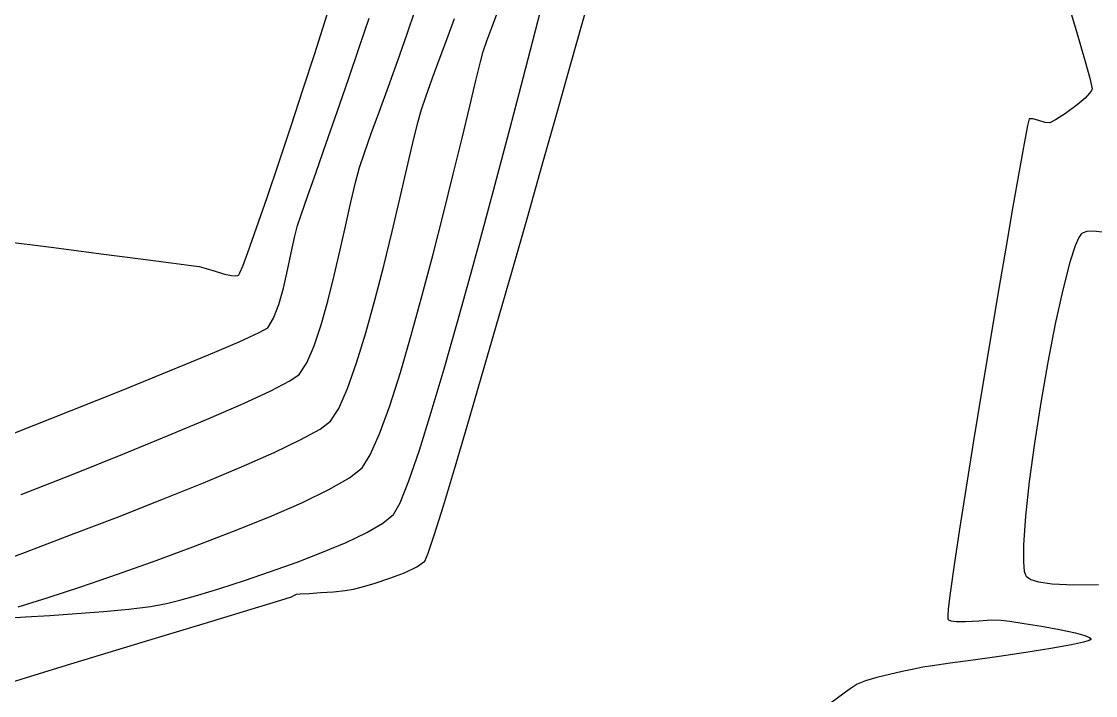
# Model space of a CAD drawing. Header units: metres. Extents: x 708868 to 711043, y 5411316 to 5413138.
# Drawn here: x 709954.3 to 710010.5, y 5411877.2 to 5411912.5 of the extents above; entities that cross this region are included whole.
import ezdxf

# ---------------------------------------------------------------- set-up
doc = ezdxf.new("R2010")
doc.units = ezdxf.units.M
for name, color, linetype in [('Rionegro 2010_Contours', 7, 'Continuous'), ('Rionegro 2014_Contours', 7, 'Continuous'), ('Rionegro 2018_Contours', 7, 'Continuous')]:
    doc.layers.add(name, color=color, linetype=linetype)

msp = doc.modelspace()

# ---------------------------------------------------------------- linework, layer by layer
at = {"layer": 'Rionegro 2010_Contours'}
for points in [[(709952.113, 5411877.406, 233), (709956.655, 5411878.788, 233), (709960.606, 5411879.992, 233), (709963.864, 5411880.984, 233), (709966.322, 5411881.733, 233), (709967.877, 5411882.207, 233), (709968.424, 5411882.375, 233), (709968.56, 5411882.446, 233), (709968.697, 5411882.513, 233), (709968.894, 5411882.528, 233), (709969.355, 5411882.555, 233), (709969.971, 5411882.595, 233), (709970.636, 5411882.645, 233), (709971.242, 5411882.706, 233), (709971.681, 5411882.777, 233), (709972.143, 5411882.897, 233), (709972.814, 5411883.093, 233), (709973.585, 5411883.346, 233), (709974.349, 5411883.635, 233), (709974.994, 5411883.94, 233), (709975.413, 5411884.243, 233), (709975.592, 5411884.662, 233), (709975.925, 5411885.656, 233), (709976.391, 5411887.149, 233), (709976.968, 5411889.064, 233), (709977.636, 5411891.322, 233), (709978.372, 5411893.847, 233), (709979.156, 5411896.56, 233), (709979.967, 5411899.384, 233), (709980.783, 5411902.242, 233), (709981.584, 5411905.056, 233), (709982.347, 5411907.749, 233), (709983.051, 5411910.242, 233), (709983.677, 5411912.459, 233), (709984.201, 5411914.322, 233)], [(710008.96, 5411913.982, 233), (710009.551, 5411911.986, 233), (710009.999, 5411910.425, 233), (710010.235, 5411909.549, 233), (710010.333, 5411909.139, 233), (710010.357, 5411908.993, 233), (710010.355, 5411908.961, 233), (710010.329, 5411908.898, 233), (710010.233, 5411908.755, 233), (710010, 5411908.507, 233), (710009.574, 5411908.143, 233), (710008.973, 5411907.702, 233), (710008.444, 5411907.358, 233), (710008.146, 5411907.203, 233), (710007.906, 5411907.228, 233), (710007.577, 5411907.326, 233), (710007.263, 5411907.416, 233), (710007.066, 5411907.416, 233), (710006.984, 5411907.069, 233), (710006.805, 5411906.128, 233), (710006.544, 5411904.683, 233), (710006.218, 5411902.826, 233), (710005.842, 5411900.648, 233), (710005.432, 5411898.239, 233), (710005.003, 5411895.691, 233), (710004.572, 5411893.094, 233), (710004.154, 5411890.54, 233), (710003.765, 5411888.12, 233), (710003.421, 5411885.925, 233), (710003.137, 5411884.045, 233), (710002.93, 5411882.572, 233), (710002.829, 5411881.747, 233), (710002.798, 5411881.365, 233), (710002.799, 5411881.235, 233), (710002.807, 5411881.209, 233), (710002.846, 5411881.175, 233), (710002.967, 5411881.123, 233), (710003.24, 5411881.082, 233), (710003.725, 5411881.078, 233), (710004.425, 5411881.118, 233), (710005.096, 5411881.162, 233), (710005.597, 5411881.16, 233), (710006.051, 5411881.1, 233), (710006.8, 5411880.987, 233), (710007.711, 5411880.838, 233), (710008.651, 5411880.666, 233), (710009.486, 5411880.485, 233), (710009.99, 5411880.344, 233), (710010.226, 5411880.245, 233), (710010.301, 5411880.184, 233), (710010.311, 5411880.155, 233), (710010.298, 5411880.133, 233), (710010.207, 5411880.082, 233), (710009.916, 5411879.993, 233), (710009.285, 5411879.856, 233), (710008.195, 5411879.664, 233), (710006.888, 5411879.46, 233), (710005.49, 5411879.256, 233), (710004.127, 5411879.064, 233), (710002.924, 5411878.897, 233), (710002.007, 5411878.765, 233), (710001.501, 5411878.683, 233), (710001.026, 5411878.585, 233), (710000.419, 5411878.458, 233), (709999.748, 5411878.31, 233), (709999.084, 5411878.146, 233), (709998.496, 5411877.976, 233), (709998.052, 5411877.805, 233), (709997.646, 5411877.526, 233), (709996.721, 5411876.844, 233)], [(709953.176, 5411901.032, 239), (709955.978, 5411900.67, 239), (709958.455, 5411900.35, 239), (709960.531, 5411900.08, 239), (709962.13, 5411899.872, 239), (709963.176, 5411899.735, 239), (709963.593, 5411899.678, 239), (709963.956, 5411899.582, 239), (709964.431, 5411899.431, 239), (709964.931, 5411899.282, 239), (709965.29, 5411899.203, 239), (709965.506, 5411899.185, 239), (709965.614, 5411899.201, 239), (709965.655, 5411899.218, 239), (709965.674, 5411899.239, 239), (709965.734, 5411899.352, 239), (709965.876, 5411899.69, 239), (709966.151, 5411900.417, 239), (709966.607, 5411901.698, 239), (709967.158, 5411903.298, 239), (709967.771, 5411905.115, 239), (709968.413, 5411907.045, 239), (709969.051, 5411908.988, 239), (709969.652, 5411910.842, 239), (709970.183, 5411912.503, 239), (709970.61, 5411913.871, 239)], [(709953.443, 5411881.256, 234), (709954.503, 5411881.32, 234), (709955.782, 5411881.401, 234), (709957.179, 5411881.497, 234), (709958.59, 5411881.608, 234), (709959.914, 5411881.733, 234), (709961.048, 5411881.871, 234), (709961.889, 5411882.021, 234), (709962.581, 5411882.2, 234), (709963.532, 5411882.47, 234), (709964.683, 5411882.819, 234), (709965.972, 5411883.232, 234), (709967.339, 5411883.694, 234), (709968.723, 5411884.19, 234), (709970.063, 5411884.707, 234), (709971.298, 5411885.23, 234), (709972.369, 5411885.744, 234), (709973.212, 5411886.236, 234), (709973.769, 5411886.69, 234), (709974.119, 5411887.304, 234), (709974.579, 5411888.458, 234), (709975.128, 5411890.067, 234), (709975.749, 5411892.046, 234), (709976.422, 5411894.311, 234), (709977.127, 5411896.776, 234), (709977.844, 5411899.357, 234), (709978.555, 5411901.968, 234), (709979.24, 5411904.526, 234), (709979.88, 5411906.944, 234), (709980.454, 5411909.137, 234), (709980.945, 5411911.022, 234), (709981.331, 5411912.514, 234), (709981.595, 5411913.526, 234)], [(709954.274, 5411887.733, 237), (709957.001, 5411888.81, 237), (709959.589, 5411889.849, 237), (709961.977, 5411890.827, 237), (709964.107, 5411891.722, 237), (709965.917, 5411892.512, 237), (709967.349, 5411893.174, 237), (709968.343, 5411893.687, 237), (709968.838, 5411894.028, 237), (709969.238, 5411894.634, 237), (709969.623, 5411895.52, 237), (709969.991, 5411896.619, 237), (709970.342, 5411897.868, 237), (709970.674, 5411899.201, 237), (709970.985, 5411900.553, 237), (709971.274, 5411901.861, 237), (709971.539, 5411903.058, 237), (709971.78, 5411904.08, 237), (709971.994, 5411904.863, 237), (709972.252, 5411905.639, 237), (709972.609, 5411906.645, 237), (709973.037, 5411907.824, 237), (709973.508, 5411909.118, 237), (709973.995, 5411910.467, 237), (709974.471, 5411911.814, 237), (709974.909, 5411913.102, 237)], [(709952.124, 5411883.849, 236), (709954.497, 5411884.723, 236), (709956.915, 5411885.632, 236), (709959.317, 5411886.554, 236), (709961.641, 5411887.468, 236), (709963.825, 5411888.351, 236), (709965.807, 5411889.184, 236), (709967.526, 5411889.945, 236), (709968.919, 5411890.613, 236), (709969.925, 5411891.165, 236), (709970.482, 5411891.582, 236), (709970.913, 5411892.25, 236), (709971.37, 5411893.292, 236), (709971.843, 5411894.634, 236), (709972.322, 5411896.202, 236), (709972.797, 5411897.92, 236), (709973.26, 5411899.715, 236), (709973.701, 5411901.511, 236), (709974.109, 5411903.233, 236), (709974.476, 5411904.808, 236), (709974.793, 5411906.161, 236), (709975.048, 5411907.217, 236), (709975.234, 5411907.9, 236), (709975.478, 5411908.626, 236), (709975.798, 5411909.511, 236), (709976.169, 5411910.51, 236), (709976.567, 5411911.577, 236), (709976.965, 5411912.669, 236)], [(709953.936, 5411890.965, 238), (709956.893, 5411892.136, 238), (709959.622, 5411893.228, 238), (709962.047, 5411894.21, 238), (709964.092, 5411895.055, 238), (709965.682, 5411895.733, 238), (709966.741, 5411896.216, 238), (709967.194, 5411896.474, 238), (709967.497, 5411896.967, 238), (709967.766, 5411897.687, 238), (709968.006, 5411898.553, 238), (709968.22, 5411899.482, 238), (709968.414, 5411900.392, 238), (709968.59, 5411901.201, 238), (709968.753, 5411901.826, 238), (709968.939, 5411902.381, 238), (709969.273, 5411903.343, 238), (709969.721, 5411904.624, 238), (709970.25, 5411906.134, 238), (709970.826, 5411907.784, 238), (709971.415, 5411909.486, 238), (709971.983, 5411911.152, 238), (709972.496, 5411912.692, 238)], [(710011.045, 5411901.454, 234), (710010.441, 5411901.528, 234), (710010.085, 5411901.508, 234), (710009.902, 5411901.452, 234), (710009.828, 5411901.41, 234), (710009.776, 5411901.362, 234), (710009.664, 5411901.191, 234), (710009.478, 5411900.763, 234), (710009.202, 5411899.906, 234), (710008.827, 5411898.451, 234), (710008.435, 5411896.669, 234), (710008.044, 5411894.668, 234), (710007.674, 5411892.553, 234), (710007.342, 5411890.431, 234), (710007.068, 5411888.41, 234), (710006.869, 5411886.596, 234), (710006.765, 5411885.096, 234), (710006.761, 5411884.194, 234), (710006.812, 5411883.726, 234), (710006.873, 5411883.528, 234), (710006.913, 5411883.464, 234), (710006.978, 5411883.4, 234), (710007.162, 5411883.288, 234), (710007.558, 5411883.159, 234), (710008.275, 5411883.051, 234), (710009.403, 5411883.002, 234), (710010.694, 5411883.024, 234)]]:
    msp.add_polyline3d(points, dxfattribs=at)
at = {"layer": 'Rionegro 2014_Contours'}
for points in [[(709952.113, 5411877.406, 233), (709956.655, 5411878.788, 233), (709960.606, 5411879.992, 233), (709963.864, 5411880.984, 233), (709966.322, 5411881.733, 233), (709967.877, 5411882.207, 233), (709968.424, 5411882.375, 233), (709968.56, 5411882.446, 233), (709968.697, 5411882.513, 233), (709968.894, 5411882.528, 233), (709969.355, 5411882.555, 233), (709969.971, 5411882.595, 233), (709970.636, 5411882.645, 233), (709971.242, 5411882.706, 233), (709971.681, 5411882.777, 233), (709972.143, 5411882.897, 233), (709972.814, 5411883.093, 233), (709973.585, 5411883.346, 233), (709974.349, 5411883.635, 233), (709974.994, 5411883.94, 233), (709975.413, 5411884.243, 233), (709975.592, 5411884.662, 233), (709975.925, 5411885.656, 233), (709976.391, 5411887.149, 233), (709976.968, 5411889.064, 233), (709977.636, 5411891.322, 233), (709978.372, 5411893.847, 233), (709979.156, 5411896.56, 233), (709979.967, 5411899.384, 233), (709980.783, 5411902.242, 233), (709981.584, 5411905.056, 233), (709982.347, 5411907.749, 233), (709983.051, 5411910.242, 233), (709983.677, 5411912.459, 233), (709984.201, 5411914.322, 233)], [(710008.96, 5411913.982, 233), (710009.551, 5411911.986, 233), (710009.999, 5411910.425, 233), (710010.235, 5411909.549, 233), (710010.333, 5411909.139, 233), (710010.357, 5411908.993, 233), (710010.355, 5411908.961, 233), (710010.329, 5411908.898, 233), (710010.233, 5411908.755, 233), (710010, 5411908.507, 233), (710009.574, 5411908.143, 233), (710008.973, 5411907.702, 233), (710008.444, 5411907.358, 233), (710008.146, 5411907.203, 233), (710007.906, 5411907.228, 233), (710007.577, 5411907.326, 233), (710007.263, 5411907.416, 233), (710007.066, 5411907.416, 233), (710006.984, 5411907.069, 233), (710006.805, 5411906.128, 233), (710006.544, 5411904.683, 233), (710006.218, 5411902.826, 233), (710005.842, 5411900.648, 233), (710005.432, 5411898.239, 233), (710005.003, 5411895.691, 233), (710004.572, 5411893.094, 233), (710004.154, 5411890.54, 233), (710003.765, 5411888.12, 233), (710003.421, 5411885.925, 233), (710003.137, 5411884.045, 233), (710002.93, 5411882.572, 233), (710002.829, 5411881.747, 233), (710002.798, 5411881.365, 233), (710002.799, 5411881.235, 233), (710002.807, 5411881.209, 233), (710002.846, 5411881.175, 233), (710002.967, 5411881.123, 233), (710003.24, 5411881.082, 233), (710003.725, 5411881.078, 233), (710004.425, 5411881.118, 233), (710005.096, 5411881.162, 233), (710005.597, 5411881.16, 233), (710006.051, 5411881.1, 233), (710006.8, 5411880.987, 233), (710007.711, 5411880.838, 233), (710008.651, 5411880.666, 233), (710009.486, 5411880.485, 233), (710009.99, 5411880.344, 233), (710010.226, 5411880.245, 233), (710010.301, 5411880.184, 233), (710010.311, 5411880.155, 233), (710010.298, 5411880.133, 233), (710010.207, 5411880.082, 233), (710009.916, 5411879.993, 233), (710009.285, 5411879.856, 233), (710008.195, 5411879.664, 233), (710006.888, 5411879.46, 233), (710005.49, 5411879.256, 233), (710004.127, 5411879.064, 233), (710002.924, 5411878.897, 233), (710002.007, 5411878.765, 233), (710001.501, 5411878.683, 233), (710001.026, 5411878.585, 233), (710000.419, 5411878.458, 233), (709999.748, 5411878.31, 233), (709999.084, 5411878.146, 233), (709998.496, 5411877.976, 233), (709998.052, 5411877.805, 233), (709997.646, 5411877.526, 233), (709996.721, 5411876.844, 233)], [(709953.176, 5411901.032, 239), (709955.978, 5411900.67, 239), (709958.455, 5411900.35, 239), (709960.531, 5411900.08, 239), (709962.13, 5411899.872, 239), (709963.176, 5411899.735, 239), (709963.593, 5411899.678, 239), (709963.956, 5411899.582, 239), (709964.431, 5411899.431, 239), (709964.931, 5411899.282, 239), (709965.29, 5411899.203, 239), (709965.506, 5411899.185, 239), (709965.614, 5411899.201, 239), (709965.655, 5411899.218, 239), (709965.674, 5411899.239, 239), (709965.734, 5411899.352, 239), (709965.876, 5411899.69, 239), (709966.151, 5411900.417, 239), (709966.607, 5411901.698, 239), (709967.158, 5411903.298, 239), (709967.771, 5411905.115, 239), (709968.413, 5411907.045, 239), (709969.051, 5411908.988, 239), (709969.652, 5411910.842, 239), (709970.183, 5411912.503, 239), (709970.61, 5411913.871, 239)], [(709953.443, 5411881.256, 234), (709954.503, 5411881.32, 234), (709955.782, 5411881.401, 234), (709957.179, 5411881.497, 234), (709958.59, 5411881.608, 234), (709959.914, 5411881.733, 234), (709961.048, 5411881.871, 234), (709961.889, 5411882.021, 234), (709962.581, 5411882.2, 234), (709963.532, 5411882.47, 234), (709964.683, 5411882.819, 234), (709965.972, 5411883.232, 234), (709967.339, 5411883.694, 234), (709968.723, 5411884.19, 234), (709970.063, 5411884.707, 234), (709971.298, 5411885.23, 234), (709972.369, 5411885.744, 234), (709973.212, 5411886.236, 234), (709973.769, 5411886.69, 234), (709974.119, 5411887.304, 234), (709974.579, 5411888.458, 234), (709975.128, 5411890.067, 234), (709975.749, 5411892.046, 234), (709976.422, 5411894.311, 234), (709977.127, 5411896.776, 234), (709977.844, 5411899.357, 234), (709978.555, 5411901.968, 234), (709979.24, 5411904.526, 234), (709979.88, 5411906.944, 234), (709980.454, 5411909.137, 234), (709980.945, 5411911.022, 234), (709981.331, 5411912.514, 234), (709981.595, 5411913.526, 234)], [(709954.112, 5411881.844, 235), (709955.63, 5411882.326, 235), (709957.39, 5411882.907, 235), (709959.321, 5411883.568, 235), (709961.348, 5411884.285, 235), (709963.399, 5411885.039, 235), (709965.402, 5411885.808, 235), (709967.282, 5411886.571, 235), (709968.968, 5411887.306, 235), (709970.386, 5411887.993, 235), (709971.462, 5411888.61, 235), (709972.126, 5411889.136, 235), (709972.558, 5411889.814, 235), (709973.045, 5411890.921, 235), (709973.574, 5411892.384, 235), (709974.132, 5411894.128, 235), (709974.706, 5411896.082, 235), (709975.283, 5411898.17, 235), (709975.851, 5411900.321, 235), (709976.396, 5411902.459, 235), (709976.906, 5411904.513, 235), (709977.367, 5411906.409, 235), (709977.768, 5411908.072, 235), (709978.094, 5411909.43, 235), (709978.335, 5411910.41, 235), (709978.475, 5411910.938, 235), (709978.666, 5411911.504, 235), (709978.921, 5411912.202, 235), (709979.215, 5411912.99, 235)], [(709954.274, 5411887.733, 237), (709957.001, 5411888.81, 237), (709959.589, 5411889.849, 237), (709961.977, 5411890.827, 237), (709964.107, 5411891.722, 237), (709965.917, 5411892.512, 237), (709967.349, 5411893.174, 237), (709968.343, 5411893.687, 237), (709968.838, 5411894.028, 237), (709969.238, 5411894.634, 237), (709969.623, 5411895.52, 237), (709969.991, 5411896.619, 237), (709970.342, 5411897.868, 237), (709970.674, 5411899.201, 237), (709970.985, 5411900.553, 237), (709971.274, 5411901.861, 237), (709971.539, 5411903.058, 237), (709971.78, 5411904.08, 237), (709971.994, 5411904.863, 237), (709972.252, 5411905.639, 237), (709972.609, 5411906.645, 237), (709973.037, 5411907.824, 237), (709973.508, 5411909.118, 237), (709973.995, 5411910.467, 237), (709974.471, 5411911.814, 237), (709974.909, 5411913.102, 237)], [(709952.124, 5411883.849, 236), (709954.497, 5411884.723, 236), (709956.915, 5411885.632, 236), (709959.317, 5411886.554, 236), (709961.641, 5411887.468, 236), (709963.825, 5411888.351, 236), (709965.807, 5411889.184, 236), (709967.526, 5411889.945, 236), (709968.919, 5411890.613, 236), (709969.925, 5411891.165, 236), (709970.482, 5411891.582, 236), (709970.913, 5411892.25, 236), (709971.37, 5411893.292, 236), (709971.843, 5411894.634, 236), (709972.322, 5411896.202, 236), (709972.797, 5411897.92, 236), (709973.26, 5411899.715, 236), (709973.701, 5411901.511, 236), (709974.109, 5411903.233, 236), (709974.476, 5411904.808, 236), (709974.793, 5411906.161, 236), (709975.048, 5411907.217, 236), (709975.234, 5411907.9, 236), (709975.478, 5411908.626, 236), (709975.798, 5411909.511, 236), (709976.169, 5411910.51, 236), (709976.567, 5411911.577, 236), (709976.965, 5411912.669, 236)], [(709953.936, 5411890.965, 238), (709956.893, 5411892.136, 238), (709959.622, 5411893.228, 238), (709962.047, 5411894.21, 238), (709964.092, 5411895.055, 238), (709965.682, 5411895.733, 238), (709966.741, 5411896.216, 238), (709967.194, 5411896.474, 238), (709967.497, 5411896.967, 238), (709967.766, 5411897.687, 238), (709968.006, 5411898.553, 238), (709968.22, 5411899.482, 238), (709968.414, 5411900.392, 238), (709968.59, 5411901.201, 238), (709968.753, 5411901.826, 238), (709968.939, 5411902.381, 238), (709969.273, 5411903.343, 238), (709969.721, 5411904.624, 238), (709970.25, 5411906.134, 238), (709970.826, 5411907.784, 238), (709971.415, 5411909.486, 238), (709971.983, 5411911.152, 238), (709972.496, 5411912.692, 238)], [(710011.045, 5411901.454, 234), (710010.441, 5411901.528, 234), (710010.085, 5411901.508, 234), (710009.902, 5411901.452, 234), (710009.828, 5411901.41, 234), (710009.776, 5411901.362, 234), (710009.664, 5411901.191, 234), (710009.478, 5411900.763, 234), (710009.202, 5411899.906, 234), (710008.827, 5411898.451, 234), (710008.435, 5411896.669, 234), (710008.044, 5411894.668, 234), (710007.674, 5411892.553, 234), (710007.342, 5411890.431, 234), (710007.068, 5411888.41, 234), (710006.869, 5411886.596, 234), (710006.765, 5411885.096, 234), (710006.761, 5411884.194, 234), (710006.812, 5411883.726, 234), (710006.873, 5411883.528, 234), (710006.913, 5411883.464, 234), (710006.978, 5411883.4, 234), (710007.162, 5411883.288, 234), (710007.558, 5411883.159, 234), (710008.275, 5411883.051, 234), (710009.403, 5411883.002, 234), (710010.694, 5411883.024, 234)]]:
    msp.add_polyline3d(points, dxfattribs=at)
at = {"layer": 'Rionegro 2018_Contours'}
for points in [[(709952.113, 5411877.406, 233), (709956.655, 5411878.788, 233), (709960.606, 5411879.992, 233), (709963.864, 5411880.984, 233), (709966.322, 5411881.733, 233), (709967.877, 5411882.207, 233), (709968.424, 5411882.375, 233), (709968.56, 5411882.446, 233), (709968.697, 5411882.513, 233), (709968.894, 5411882.528, 233), (709969.355, 5411882.555, 233), (709969.971, 5411882.595, 233), (709970.636, 5411882.645, 233), (709971.242, 5411882.706, 233), (709971.681, 5411882.777, 233), (709972.143, 5411882.897, 233), (709972.814, 5411883.093, 233), (709973.585, 5411883.346, 233), (709974.349, 5411883.635, 233), (709974.994, 5411883.94, 233), (709975.413, 5411884.243, 233), (709975.592, 5411884.662, 233), (709975.925, 5411885.656, 233), (709976.391, 5411887.149, 233), (709976.968, 5411889.064, 233), (709977.636, 5411891.322, 233), (709978.372, 5411893.847, 233), (709979.156, 5411896.56, 233), (709979.967, 5411899.384, 233), (709980.783, 5411902.242, 233), (709981.584, 5411905.056, 233), (709982.347, 5411907.749, 233), (709983.051, 5411910.242, 233), (709983.677, 5411912.459, 233), (709984.201, 5411914.322, 233)], [(710008.96, 5411913.982, 233), (710009.551, 5411911.986, 233), (710009.999, 5411910.425, 233), (710010.235, 5411909.549, 233), (710010.333, 5411909.139, 233), (710010.357, 5411908.993, 233), (710010.355, 5411908.961, 233), (710010.329, 5411908.898, 233), (710010.233, 5411908.755, 233), (710010, 5411908.507, 233), (710009.574, 5411908.143, 233), (710008.973, 5411907.702, 233), (710008.444, 5411907.358, 233), (710008.146, 5411907.203, 233), (710007.906, 5411907.228, 233), (710007.577, 5411907.326, 233), (710007.263, 5411907.416, 233), (710007.066, 5411907.416, 233), (710006.984, 5411907.069, 233), (710006.805, 5411906.128, 233), (710006.544, 5411904.683, 233), (710006.218, 5411902.826, 233), (710005.842, 5411900.648, 233), (710005.432, 5411898.239, 233), (710005.003, 5411895.691, 233), (710004.572, 5411893.094, 233), (710004.154, 5411890.54, 233), (710003.765, 5411888.12, 233), (710003.421, 5411885.925, 233), (710003.137, 5411884.045, 233), (710002.93, 5411882.572, 233), (710002.829, 5411881.747, 233), (710002.798, 5411881.365, 233), (710002.799, 5411881.235, 233), (710002.807, 5411881.209, 233), (710002.846, 5411881.175, 233), (710002.967, 5411881.123, 233), (710003.24, 5411881.082, 233), (710003.725, 5411881.078, 233), (710004.425, 5411881.118, 233), (710005.096, 5411881.162, 233), (710005.597, 5411881.16, 233), (710006.051, 5411881.1, 233), (710006.8, 5411880.987, 233), (710007.711, 5411880.838, 233), (710008.651, 5411880.666, 233), (710009.486, 5411880.485, 233), (710009.99, 5411880.344, 233), (710010.226, 5411880.245, 233), (710010.301, 5411880.184, 233), (710010.311, 5411880.155, 233), (710010.298, 5411880.133, 233), (710010.207, 5411880.082, 233), (710009.916, 5411879.993, 233), (710009.285, 5411879.856, 233), (710008.195, 5411879.664, 233), (710006.888, 5411879.46, 233), (710005.49, 5411879.256, 233), (710004.127, 5411879.064, 233), (710002.924, 5411878.897, 233), (710002.007, 5411878.765, 233), (710001.501, 5411878.683, 233), (710001.026, 5411878.585, 233), (710000.419, 5411878.458, 233), (709999.748, 5411878.31, 233), (709999.084, 5411878.146, 233), (709998.496, 5411877.976, 233), (709998.052, 5411877.805, 233), (709997.646, 5411877.526, 233), (709996.721, 5411876.844, 233)], [(709953.176, 5411901.032, 239), (709955.978, 5411900.67, 239), (709958.455, 5411900.35, 239), (709960.531, 5411900.08, 239), (709962.13, 5411899.872, 239), (709963.176, 5411899.735, 239), (709963.593, 5411899.678, 239), (709963.956, 5411899.582, 239), (709964.431, 5411899.431, 239), (709964.931, 5411899.282, 239), (709965.29, 5411899.203, 239), (709965.506, 5411899.185, 239), (709965.614, 5411899.201, 239), (709965.655, 5411899.218, 239), (709965.674, 5411899.239, 239), (709965.734, 5411899.352, 239), (709965.876, 5411899.69, 239), (709966.151, 5411900.417, 239), (709966.607, 5411901.698, 239), (709967.158, 5411903.298, 239), (709967.771, 5411905.115, 239), (709968.413, 5411907.045, 239), (709969.051, 5411908.988, 239), (709969.652, 5411910.842, 239), (709970.183, 5411912.503, 239), (709970.61, 5411913.871, 239)], [(709953.443, 5411881.256, 234), (709954.503, 5411881.32, 234), (709955.782, 5411881.401, 234), (709957.179, 5411881.497, 234), (709958.59, 5411881.608, 234), (709959.914, 5411881.733, 234), (709961.048, 5411881.871, 234), (709961.889, 5411882.021, 234), (709962.581, 5411882.2, 234), (709963.532, 5411882.47, 234), (709964.683, 5411882.819, 234), (709965.972, 5411883.232, 234), (709967.339, 5411883.694, 234), (709968.723, 5411884.19, 234), (709970.063, 5411884.707, 234), (709971.298, 5411885.23, 234), (709972.369, 5411885.744, 234), (709973.212, 5411886.236, 234), (709973.769, 5411886.69, 234), (709974.119, 5411887.304, 234), (709974.579, 5411888.458, 234), (709975.128, 5411890.067, 234), (709975.749, 5411892.046, 234), (709976.422, 5411894.311, 234), (709977.127, 5411896.776, 234), (709977.844, 5411899.357, 234), (709978.555, 5411901.968, 234), (709979.24, 5411904.526, 234), (709979.88, 5411906.944, 234), (709980.454, 5411909.137, 234), (709980.945, 5411911.022, 234), (709981.331, 5411912.514, 234), (709981.595, 5411913.526, 234)], [(709954.112, 5411881.844, 235), (709955.63, 5411882.326, 235), (709957.39, 5411882.907, 235), (709959.321, 5411883.568, 235), (709961.348, 5411884.285, 235), (709963.399, 5411885.039, 235), (709965.402, 5411885.808, 235), (709967.282, 5411886.571, 235), (709968.968, 5411887.306, 235), (709970.386, 5411887.993, 235), (709971.462, 5411888.61, 235), (709972.126, 5411889.136, 235), (709972.558, 5411889.814, 235), (709973.045, 5411890.921, 235), (709973.574, 5411892.384, 235), (709974.132, 5411894.128, 235), (709974.706, 5411896.082, 235), (709975.283, 5411898.17, 235), (709975.851, 5411900.321, 235), (709976.396, 5411902.459, 235), (709976.906, 5411904.513, 235), (709977.367, 5411906.409, 235), (709977.768, 5411908.072, 235), (709978.094, 5411909.43, 235), (709978.335, 5411910.41, 235), (709978.475, 5411910.938, 235), (709978.666, 5411911.504, 235), (709978.921, 5411912.202, 235), (709979.215, 5411912.99, 235)], [(709954.274, 5411887.733, 237), (709957.001, 5411888.81, 237), (709959.589, 5411889.849, 237), (709961.977, 5411890.827, 237), (709964.107, 5411891.722, 237), (709965.917, 5411892.512, 237), (709967.349, 5411893.174, 237), (709968.343, 5411893.687, 237), (709968.838, 5411894.028, 237), (709969.238, 5411894.634, 237), (709969.623, 5411895.52, 237), (709969.991, 5411896.619, 237), (709970.342, 5411897.868, 237), (709970.674, 5411899.201, 237), (709970.985, 5411900.553, 237), (709971.274, 5411901.861, 237), (709971.539, 5411903.058, 237), (709971.78, 5411904.08, 237), (709971.994, 5411904.863, 237), (709972.252, 5411905.639, 237), (709972.609, 5411906.645, 237), (709973.037, 5411907.824, 237), (709973.508, 5411909.118, 237), (709973.995, 5411910.467, 237), (709974.471, 5411911.814, 237), (709974.909, 5411913.102, 237)], [(709952.124, 5411883.849, 236), (709954.497, 5411884.723, 236), (709956.915, 5411885.632, 236), (709959.317, 5411886.554, 236), (709961.641, 5411887.468, 236), (709963.825, 5411888.351, 236), (709965.807, 5411889.184, 236), (709967.526, 5411889.945, 236), (709968.919, 5411890.613, 236), (709969.925, 5411891.165, 236), (709970.482, 5411891.582, 236), (709970.913, 5411892.25, 236), (709971.37, 5411893.292, 236), (709971.843, 5411894.634, 236), (709972.322, 5411896.202, 236), (709972.797, 5411897.92, 236), (709973.26, 5411899.715, 236), (709973.701, 5411901.511, 236), (709974.109, 5411903.233, 236), (709974.476, 5411904.808, 236), (709974.793, 5411906.161, 236), (709975.048, 5411907.217, 236), (709975.234, 5411907.9, 236), (709975.478, 5411908.626, 236), (709975.798, 5411909.511, 236), (709976.169, 5411910.51, 236), (709976.567, 5411911.577, 236), (709976.965, 5411912.669, 236)], [(709953.936, 5411890.965, 238), (709956.893, 5411892.136, 238), (709959.622, 5411893.228, 238), (709962.047, 5411894.21, 238), (709964.092, 5411895.055, 238), (709965.682, 5411895.733, 238), (709966.741, 5411896.216, 238), (709967.194, 5411896.474, 238), (709967.497, 5411896.967, 238), (709967.766, 5411897.687, 238), (709968.006, 5411898.553, 238), (709968.22, 5411899.482, 238), (709968.414, 5411900.392, 238), (709968.59, 5411901.201, 238), (709968.753, 5411901.826, 238), (709968.939, 5411902.381, 238), (709969.273, 5411903.343, 238), (709969.721, 5411904.624, 238), (709970.25, 5411906.134, 238), (709970.826, 5411907.784, 238), (709971.415, 5411909.486, 238), (709971.983, 5411911.152, 238), (709972.496, 5411912.692, 238)], [(710011.045, 5411901.454, 234), (710010.441, 5411901.528, 234), (710010.085, 5411901.508, 234), (710009.902, 5411901.452, 234), (710009.828, 5411901.41, 234), (710009.776, 5411901.362, 234), (710009.664, 5411901.191, 234), (710009.478, 5411900.763, 234), (710009.202, 5411899.906, 234), (710008.827, 5411898.451, 234), (710008.435, 5411896.669, 234), (710008.044, 5411894.668, 234), (710007.674, 5411892.553, 234), (710007.342, 5411890.431, 234), (710007.068, 5411888.41, 234), (710006.869, 5411886.596, 234), (710006.765, 5411885.096, 234), (710006.761, 5411884.194, 234), (710006.812, 5411883.726, 234), (710006.873, 5411883.528, 234), (710006.913, 5411883.464, 234), (710006.978, 5411883.4, 234), (710007.162, 5411883.288, 234), (710007.558, 5411883.159, 234), (710008.275, 5411883.051, 234), (710009.403, 5411883.002, 234), (710010.694, 5411883.024, 234)]]:
    msp.add_polyline3d(points, dxfattribs=at)

doc.saveas('drawing.dxf')
